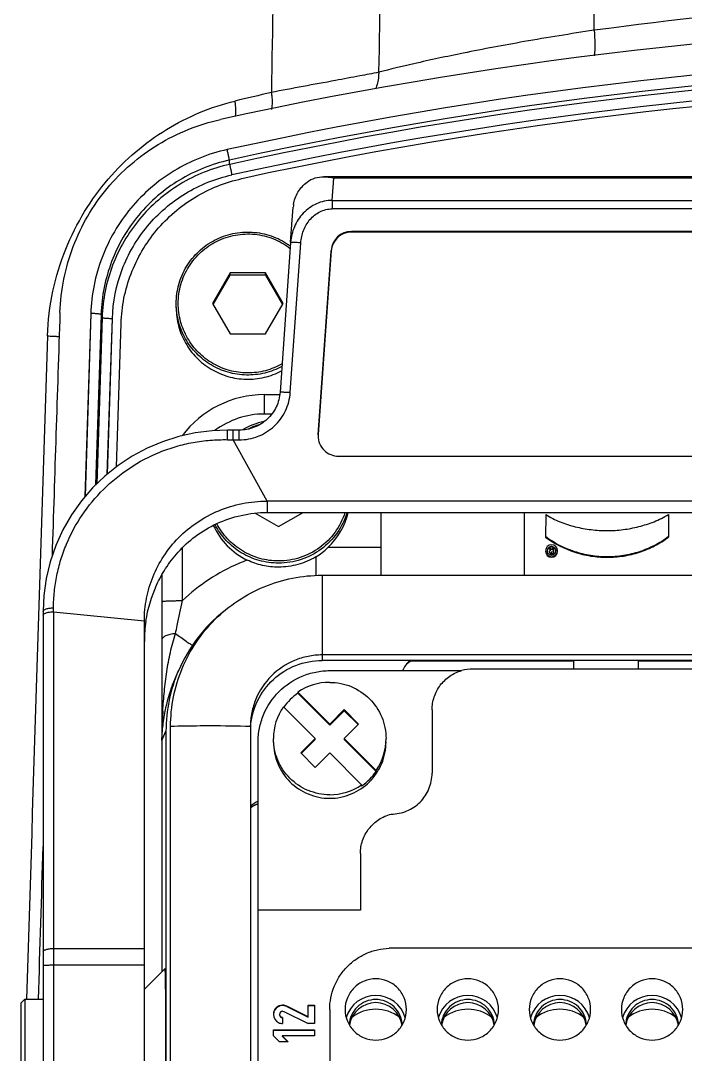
# Model space of a CAD drawing. Header units: millimetres. Extents: x 5828 to 6704, y 123 to 421.
# Drawn here: x 6364.483 to 6366.648, y 236.976 to 240.343 of the extents above; entities that cross this region are included whole.
import ezdxf

# ---------------------------------------------------------------- set-up
doc = ezdxf.new("R2010")
doc.units = ezdxf.units.MM
doc.layers.add('外形图', color=7, linetype='Continuous')

msp = doc.modelspace()

# ---------------------------------------------------------------- linework, layer by layer
at = {"layer": '外形图'}
for p, q in [((6366.351, 240.3119), (6366.3567, 241.3573)), ((6365.1641, 239.8751), (6365.1634, 239.8891)), ((6367.3092, 239.8347), (6365.4709, 239.8347)), ((6365.4979, 239.7577), (6365.5034, 239.8305)), ((6367.2767, 239.8305), (6365.5034, 239.8305)), ((6365.4979, 239.7577), (6367.2822, 239.7577)), ((6365.4979, 239.7577), (6365.4979, 239.7303)), ((6365.3626, 239.6212), (6365.3714, 239.7356)), ((6367.2822, 239.7303), (6365.4979, 239.7303)), ((6367.2193, 239.6567), (6365.5608, 239.6567)), ((6365.5608, 239.6567), (6365.5608, 239.6546)), ((6367.2193, 239.6546), (6365.5608, 239.6546)), ((6365.3626, 239.6211), (6365.3284, 239.133)), ((6365.3617, 239.1324), (6365.3958, 239.6195)), ((6365.4943, 239.5948), (6365.4523, 238.9956)), ((6365.4523, 238.9935), (6365.4943, 239.5927)), ((6365.4943, 239.5927), (6365.4943, 239.5948)), ((6365.166, 239.5213), (6365.1087, 239.4221)), ((6365.1107, 239.4186), (6365.166, 239.5143)), ((6365.2807, 239.5213), (6365.166, 239.5213)), ((6365.166, 239.5143), (6365.166, 239.5213)), ((6365.2807, 239.5143), (6365.166, 239.5143)), ((6365.338, 239.4221), (6365.2807, 239.5213)), ((6365.2807, 239.5143), (6365.2807, 239.5213)), ((6365.2807, 239.5143), (6365.336, 239.4186)), ((6364.99, 239.4082), (6364.99, 239.4218)), ((6365.1087, 239.4221), (6365.166, 239.3229)), ((6365.2807, 239.3229), (6365.338, 239.4221)), ((6364.7118, 239.3889), (6364.6924, 238.7926)), ((6364.7118, 239.3889), (6364.693, 238.7926)), ((6364.7451, 239.3865), (6364.727, 238.8308)), ((6364.7451, 239.3865), (6364.7276, 238.8308)), ((6364.7487, 239.3759), (6364.731, 238.8346)), ((6364.7487, 239.3759), (6364.7316, 238.8346)), ((6364.7487, 239.3759), (6364.7451, 239.3865)), ((6364.7654, 238.8663), (6364.782, 239.3727)), ((6364.766, 238.8663), (6364.782, 239.3727)), ((6364.7951, 238.89), (6364.8104, 239.357)), ((6364.7956, 238.89), (6364.8104, 239.357)), ((6365.166, 239.3229), (6365.2807, 239.3229)), ((6365.2767, 239.1249), (6365.3273, 239.1249)), ((6365.2767, 239.1249), (6365.2767, 239.0617)), ((6365.3012, 239.0617), (6365.2767, 239.0617)), ((6365.1954, 239.0092), (6365.1567, 239.0092)), ((6365.1752, 238.9959), (6365.1752, 239.0092)), ((6365.1752, 238.9777), (6365.1752, 239.0092)), ((6365.1954, 238.9776), (6365.1954, 239.0092)), ((6365.2863, 238.7779), (6365.1752, 238.9777)), ((6365.4523, 238.9956), (6365.4522, 238.991)), ((6365.5188, 238.9244), (6367.2612, 238.9244)), ((6365.2863, 238.7779), (6365.2862, 238.7413)), ((6367.4938, 238.7779), (6365.2863, 238.7779)), ((6365.247, 238.7389), (6365.3234, 238.6949)), ((6365.2862, 238.7413), (6367.4938, 238.7413)), ((6365.3234, 238.6949), (6365.4038, 238.7413)), ((6365.6567, 238.7413), (6365.6567, 238.5365)), ((6366.1234, 238.7413), (6366.1234, 238.5365)), ((6366.1935, 238.7341), (6366.1934, 238.6609)), ((6366.5934, 238.7341), (6366.5934, 238.661)), ((6365.01, 238.454), (6365.01, 238.6263)), ((6365.4447, 238.5966), (6365.4447, 238.5355)), ((6365.6567, 238.6265), (6365.4841, 238.6265)), ((6366.2034, 238.6254), (6366.2079, 238.6197)), ((6366.2095, 238.6252), (6366.2047, 238.6252)), ((6366.2105, 238.618), (6366.2047, 238.6252)), ((6366.2047, 238.6252), (6366.2047, 238.6238)), ((6366.2079, 238.6197), (6366.2095, 238.6179)), ((6366.2095, 238.6252), (6366.2153, 238.6185)), ((6366.2114, 238.6074), (6366.2196, 238.6074)), ((6366.2114, 238.606), (6366.2114, 238.6074)), ((6366.2114, 238.606), (6366.2203, 238.606)), ((6366.2141, 238.611), (6366.2141, 238.6151)), ((6366.2196, 238.6252), (6366.2153, 238.6252)), ((6366.2153, 238.6252), (6366.2153, 238.6185)), ((6366.2196, 238.606), (6366.2196, 238.6252)), ((6364.9434, 238.5377), (6364.9434, 237.2452)), ((6365.465, 238.5365), (6367.315, 238.5365)), ((6365.465, 238.5365), (6365.465, 238.259)), ((6364.5567, 238.419), (6364.5567, 236.5627)), ((6364.5901, 238.4174), (6364.59, 237.3205)), ((6364.5901, 238.4174), (6364.8862, 238.3879)), ((6364.8862, 236.5293), (6364.8862, 238.3879)), ((6367.315, 238.2768), (6365.465, 238.2768)), ((6367.315, 238.259), (6365.465, 238.259)), ((6366.2841, 238.259), (6366.2841, 238.2442)), ((6366.496, 238.2442), (6366.496, 238.259)), ((6364.9852, 238.1974), (6364.9973, 238.2257)), ((6365.49, 238.2258), (6365.9201, 238.2258)), ((6366.2841, 238.2569), (6365.7541, 238.2569)), ((6366.8234, 238.2311), (6365.9567, 238.2311)), ((6367.026, 238.2569), (6366.496, 238.2569)), ((6364.9777, 238.1791), (6364.9852, 238.1974)), ((6365.49, 238.0516), (6365.3861, 238.1554)), ((6365.3861, 238.1554), (6365.3861, 238.1519)), ((6365.3861, 238.1519), (6365.49, 238.0481)), ((6365.339, 238.1083), (6365.4429, 238.0045)), ((6365.5372, 238.0987), (6365.49, 238.0516)), ((6365.49, 238.0481), (6365.5372, 238.0952)), ((6365.5843, 238.0516), (6365.5372, 238.0987)), ((6365.5372, 238.0952), (6365.5372, 238.0987)), ((6365.5372, 238.0952), (6365.5826, 238.0499)), ((6365.8234, 238.0979), (6365.8234, 237.8915)), ((6364.9434, 237.9977), (6364.9454, 238.0401)), ((6364.9434, 237.9977), (6364.9567, 238.0285)), ((6364.9567, 238.0285), (6364.9567, 232.829)), ((6364.9717, 232.8509), (6364.9717, 238.0438)), ((6365.2317, 238.0438), (6365.2317, 232.8509)), ((6365.49, 238.0481), (6365.49, 238.0516)), ((6365.5372, 238.0045), (6365.5843, 238.0516)), ((6365.2567, 232.8332), (6365.2567, 237.9928)), ((6365.4429, 238.0045), (6365.3958, 237.9575)), ((6365.3975, 237.9557), (6365.4429, 238.001)), ((6365.4429, 238.001), (6365.4429, 238.0045)), ((6365.6411, 237.9008), (6365.5372, 238.0045)), ((6365.5372, 238.0045), (6365.5372, 238.001)), ((6365.5372, 238.001), (6365.6411, 237.8973)), ((6365.3958, 237.9575), (6365.4429, 237.9104)), ((6365.4429, 237.9104), (6365.49, 237.9575)), ((6365.49, 237.9575), (6365.5939, 237.8537)), ((6365.6411, 237.8973), (6365.6411, 237.9008)), ((6365.5939, 237.8537), (6365.5939, 237.8502)), ((6365.59, 237.6295), (6365.59, 237.4455)), ((6365.59, 237.4455), (6365.2567, 237.4455)), ((6364.59, 237.3205), (6364.8862, 237.3205)), ((6364.59, 237.3205), (6364.59, 236.5293)), ((6367.1769, 237.3216), (6365.6835, 237.3214)), ((6364.8862, 237.2658), (6364.59, 237.2658)), ((6364.8862, 237.1881), (6364.9537, 237.2556)), ((6364.4834, 237.1421), (6364.4967, 237.1554)), ((6364.4967, 237.1554), (6364.5567, 237.1554)), ((6364.4967, 237.1554), (6364.4967, 236.8354)), ((6364.4834, 237.1421), (6364.4834, 236.8487)), ((6365.3411, 237.1149), (6365.42, 237.076)), ((6365.42, 237.0982), (6365.35, 237.1328)), ((6365.35, 237.1328), (6365.35, 237.1317)), ((6365.35, 237.1317), (6365.42, 237.0972)), ((6365.42, 237.1359), (6365.44, 237.1359)), ((6365.42, 237.0972), (6365.42, 237.1359)), ((6365.42, 237.1348), (6365.44, 237.1348)), ((6365.44, 237.1359), (6365.44, 237.076)), ((6365.49, 237.1218), (6365.49, 236.6724)), ((6365.3367, 237.0959), (6365.3367, 237.076)), ((6365.3067, 237.056), (6365.44, 237.056)), ((6365.3067, 237.036), (6365.3067, 237.056)), ((6365.3067, 237.0549), (6365.44, 237.0549)), ((6365.44, 237.076), (6365.42, 237.076)), ((6365.44, 237.056), (6365.44, 237.036)), ((6365.3067, 237.036), (6365.3263, 237.0161)), ((6365.3543, 237.0161), (6365.3263, 237.0161)), ((6365.44, 237.036), (6365.3347, 237.036)), ((6365.3543, 237.0161), (6365.3347, 237.036)), ((6365.3347, 237.036), (6365.3347, 237.035)), ((6365.3347, 237.035), (6365.3533, 237.0161))]:
    msp.add_line(p, q, dxfattribs=at)
for points in [[(6365.1567, 239.0092), (6365.1068, 239.0072), (6365.052, 239.0002), (6364.9982, 238.9882), (6364.9457, 238.9715), (6364.8949, 238.9501), (6364.8464, 238.9241), (6364.8004, 238.8938), (6364.7572, 238.8593), (6364.7174, 238.8209), (6364.6812, 238.7789), (6364.649, 238.7335), (6364.6211, 238.685), (6364.5979, 238.6338), (6364.5797, 238.5806), (6364.5666, 238.5258), (6364.559, 238.4701), (6364.5567, 238.419)], [(6365.7439, 238.2503), (6365.7463, 238.2521), (6365.7487, 238.2536), (6365.751, 238.2551), (6365.7533, 238.2564), (6365.7556, 238.2577), (6365.7578, 238.2588), (6365.7583, 238.259)], [(6365.7412, 238.2483), (6365.7414, 238.2485), (6365.7439, 238.2503)], [(6365.2317, 237.7798), (6365.2372, 237.7833), (6365.2462, 237.7879), (6365.2555, 237.7915), (6365.2567, 237.7919)]]:
    msp.add_lwpolyline(points, dxfattribs=at)
for centre, radius, start, end in [((6758.5631, 233.9625), 393.3111, 178.922687, 179.104522), ((6835.4379, 232.1422), 469.8571, 178.876205, 179.020383), ((6368.0228, 228.0591), 12.3663, 90.53582, 97.76968), ((6368.0234, 226.8522), 13.4823, 77.62746, 102.37259), ((6368.0234, 226.8523), 13.3817, 77.6284, 102.37164), ((6368.0234, 226.851), 13.348, 77.62771, 102.37229), ((6368.0234, 226.8405), 13.3445, 77.62771, 102.37229), ((6368.0234, 226.8385), 13.3115, 77.62843, 102.37158), ((6367.9704, 228.483), 11.929, 102.93561, 103.52173), ((6368.0234, 226.8495), 13.2818, 77.74364, 102.25643), ((6365.5608, 239.5901), 0.0666, 89.9623, 175.9542), ((6365.5608, 239.588), 0.0666, 89.9623, 175.9542), ((6365.2236, 239.4216), 0.2331, 55.131, 55.4213), ((6365.2235, 239.4215), 0.2333, 53.6018, 55.1309), ((7364.0712, 206.5312), 1000, 178.1168481, 178.1622513), ((6365.2767, 238.7914), 0.3335, 89.991, 143.2175), ((6365.2767, 238.7948), 0.2669, 89.9963, 127.0636), ((6365.3233, 238.8085), 0.2335, 101.5775, 120.2435), ((6365.3235, 238.8085), 0.2273, 106.0646, 115.8929), ((6365.3238, 238.7955), 0.2329, 313.5009, 346.5218), ((6365.3232, 238.7956), 0.2332, 204.4433, 244.1112), ((6366.2126, 238.6165), 0.0196, 89.9588, 179.9572), ((6366.2126, 238.6163), 0.014, 89.9953, 131.4555), ((6366.2126, 238.615), 0.0139, 90.0528, 107.0596), ((6366.2126, 238.6165), 0.0196, 0.0427, 90.0412), ((6365.328, 238.791), 0.2268, 300.9712, 313.502), ((6366.2126, 238.6165), 0.0196, 180.0427, 270.0412), ((6366.2126, 238.6151), 0.0196, 180.0428, 270.0413), ((6366.2126, 238.6163), 0.014, 131.4672, 179.9969), ((6366.2126, 238.6163), 0.014, 180.0389, 270.0391), ((6366.2126, 238.6149), 0.014, 131.0854, 172.7205), ((6366.2114, 238.6129), 0.00549, 180.0198, 270.0358), ((6366.2114, 238.6115), 0.00549, 185.8376, 270.0303), ((6366.2126, 238.6165), 0.0196, 269.9588, 359.9572), ((6366.2126, 238.6151), 0.0196, 269.9588, 359.9573), ((6366.2126, 238.6163), 0.014, 269.9953, 311.4555), ((6366.2126, 238.6163), 0.014, 311.4528, 52.5767), ((6365.4437, 237.9949), 0.6314, 110.6151, 113.2442), ((6365.456, 238.0283), 0.4993, 128.4217, 156.715), ((6365.3242, 238.321), 0.438, 171.28, 179.9903), ((6365.8182, 238.185), 0.0998, 131.9838, 134.9994), ((6365.7988, 238.1756), 0.0927, 117.3689, 122.5638), ((6365.7987, 238.1756), 0.0927, 115.5832, 117.3686), ((6365.4556, 238.0285), 0.4989, 156.7175, 180.0042), ((6365.7992, 238.175), 0.0935, 125.8734, 128.9398), ((6365.7994, 238.1747), 0.0938, 125.6578, 125.8743), ((6365.799, 238.1752), 0.0933, 122.5685, 125.6602), ((6365.9568, 238.0969), 0.1341, 90.0372, 105.8743), ((6366.3899, 238.2442), 0.1058, 180.0035, 187.1397), ((6366.3902, 238.2442), 0.1058, 352.8604, 359.9966), ((6365.4574, 237.9944), 0.514, 158.9422, 168.8582), ((6365.49, 238.0041), 0.1835, 89.9974, 124.4825), ((6365.4899, 238.0009), 0.1832, 124.4846, 144.5785), ((6366.6661, 237.9911), 1.7228, 176.5725, 178.3687), ((6365.4584, 237.9942), 0.515, 168.8542, 174.8824), ((6365.4896, 238.0045), 0.1829, 145.4345, 179.995), ((6366.5148, 237.9954), 1.5714, 178.3691, 179.9258), ((6365.1072, 233.6749), 4.3707, 88.3675, 90.0719), ((6365.4905, 238.0045), 0.1829, 325.4345, 359.995), ((6365.4902, 238.0012), 0.1832, 305.1552, 325.4368), ((6365.49, 238.005), 0.1835, 269.9974, 304.4825), ((6365.4903, 238.001), 0.183, 304.4877, 305.1593), ((6365.3003, 237.7101), 0.1005, 115.6777, 133.0064), ((6365.2869, 237.6964), 0.1002, 115.1394, 118.4086), ((6365.2867, 237.6968), 0.0997, 112.6696, 115.1386), ((6365.2862, 237.6979), 0.0986, 109.3948, 112.6694), ((6365.2861, 237.6982), 0.0982, 107.4522, 109.3939), ((6365.2877, 237.6949), 0.1018, 121.2556, 123.3845), ((6365.2874, 237.6954), 0.1012, 118.4096, 121.2571), ((7364.0712, 206.5312), 1000, 178.2165869, 178.2450844), ((6365.64, 237.0676), 0.1, 89.9732, 164.1967), ((6365.6401, 237.0676), 0.1, 15.8034, 90.0268), ((6365.94, 237.0676), 0.1, 89.9732, 164.1967), ((6365.9401, 237.0676), 0.1, 15.8034, 90.0268), ((6366.24, 237.0676), 0.1, 89.9732, 164.1967), ((6366.2401, 237.0676), 0.1, 15.8034, 90.0268), ((6366.54, 237.0676), 0.1, 89.9732, 164.1967), ((6366.5401, 237.0676), 0.1, 15.8034, 90.0268), ((6365.3367, 237.1059), 0.03, 89.9581, 179.9582), ((6365.3367, 237.1048), 0.03, 63.7127, 176.1859), ((6365.3367, 237.1059), 0.00999, 89.9607, 179.9609), ((6365.64, 237.0575), 0.0866, 89.9667, 171.3882), ((6365.64, 236.9959), 0.1268, 52.092, 127.9089), ((6365.6401, 237.0575), 0.0866, 8.6109, 90.0334), ((6365.94, 237.0575), 0.0866, 89.9667, 171.3882), ((6365.94, 236.9959), 0.1268, 52.092, 127.9089), ((6365.9401, 237.0575), 0.0866, 8.6109, 90.0334), ((6366.24, 237.0575), 0.0866, 89.9667, 171.3882), ((6366.24, 236.9959), 0.1268, 52.092, 127.9089), ((6366.2401, 237.0575), 0.0866, 8.6109, 90.0334), ((6366.54, 237.0575), 0.0866, 89.9667, 171.3882), ((6366.54, 236.9959), 0.1268, 52.092, 127.9089), ((6366.5401, 237.0575), 0.0866, 8.6109, 90.0334), ((6365.3367, 237.1059), 0.03, 180.0173, 243.7712), ((6365.3367, 237.1049), 0.00999, 180.0397, 270.0393)]:
    msp.add_arc(centre, radius, start, end, dxfattribs=at)
for points, knots in [([(6366.351, 240.3119), (6366.2751, 240.3006), (6366.1327, 240.2775), (6365.9371, 240.2407), (6365.7791, 240.207), (6365.6875, 240.1851), (6365.6495, 240.1752)], [0, 0, 0, 0, 0.322064, 0.605002, 0.83497, 1, 1, 1, 1]), ([(6366.351, 240.3119), (6366.3527, 240.2972), (6366.3545, 240.2696), (6366.3531, 240.2418), (6366.3512, 240.229)], [0, 0, 0, 0, 0.532325, 1, 1, 1, 1]), ([(6365.6495, 240.1752), (6365.6292, 240.1711), (6365.5821, 240.1621), (6365.4655, 240.1403), (6365.3693, 240.1225), (6365.2998, 240.1093)], [0, 0, 0, 0, 0.174723, 0.403652, 1, 1, 1, 1]), ([(6365.6495, 240.1752), (6365.6496, 240.1705), (6365.6489, 240.1519), (6365.6445, 240.1335), (6365.6391, 240.1207)], [0, 0, 0, 0, 0.252568, 1, 1, 1, 1]), ([(6365.2998, 240.1093), (6365.3005, 240.1045), (6365.3026, 240.0862), (6365.3025, 240.0676), (6365.3009, 240.054)], [0, 0, 0, 0, 0.25939, 1, 1, 1, 1]), ([(6364.5706, 239.3162), (6364.5721, 239.3653), (6364.584, 239.4619), (6364.6258, 239.5986), (6364.6876, 239.7215), (6364.7651, 239.8283), (6364.8553, 239.9181), (6364.9558, 239.9911), (6365.0648, 240.0467), (6365.142, 240.0719), (6365.1812, 240.0814)], [0, 0, 0, 0, 0.140193, 0.276343, 0.406681, 0.531422, 0.651723, 0.769013, 0.884674, 1, 1, 1, 1]), ([(6365.181, 240.0814), (6365.1816, 240.077), (6365.1836, 240.0603), (6365.1836, 240.0432), (6365.1823, 240.0308)], [0, 0, 0, 0, 0.258061, 1, 1, 1, 1]), ([(6364.6113, 239.3925), (6364.6125, 239.4291), (6364.621, 239.5023), (6364.6516, 239.6084), (6364.6992, 239.708), (6364.7626, 239.7985), (6364.84, 239.8773), (6364.9294, 239.9423), (6365.0282, 239.9918), (6365.0987, 240.0135), (6365.1345, 240.0214)], [0, 0, 0, 0, 0.124928, 0.249867, 0.374825, 0.499807, 0.624818, 0.749856, 0.874918, 1, 1, 1, 1]), ([(6365.1563, 239.9233), (6365.0956, 239.9101), (6364.9778, 239.8628), (6364.8342, 239.739), (6364.7387, 239.5753), (6364.7138, 239.451), (6364.7118, 239.3889)], [0, 0, 0, 0, 0.250141, 0.500192, 0.750134, 1, 1, 1, 1]), ([(6365.1634, 239.8891), (6365.1634, 239.8894), (6365.1631, 239.8905), (6365.1627, 239.8927), (6365.1621, 239.896), (6365.1608, 239.9022), (6365.1588, 239.9114), (6365.1571, 239.9191), (6365.1562, 239.9233)], [0, 0, 0, 0, 0.030543, 0.095649, 0.192898, 0.318645, 0.635839, 1, 1, 1, 1]), ([(6365.1634, 239.8891), (6365.1348, 239.8828), (6365.0784, 239.8654), (6364.9994, 239.8259), (6364.928, 239.774), (6364.8661, 239.711), (6364.8154, 239.6387), (6364.7773, 239.5591), (6364.7529, 239.4743), (6364.7461, 239.4158), (6364.7451, 239.3865)], [0, 0, 0, 0, 0.125084, 0.250144, 0.375182, 0.500193, 0.625175, 0.750133, 0.875071, 1, 1, 1, 1]), ([(6365.1641, 239.8751), (6365.1357, 239.8689), (6365.0797, 239.8516), (6365.0013, 239.8124), (6364.9303, 239.7608), (6364.8688, 239.6982), (6364.8185, 239.6264), (6364.7806, 239.5473), (6364.7563, 239.4631), (6364.7496, 239.4049), (6364.7487, 239.3759)], [0, 0, 0, 0, 0.125083, 0.250145, 0.375183, 0.500193, 0.625176, 0.750133, 0.875067, 1, 1, 1, 1]), ([(6365.1641, 239.8751), (6365.1642, 239.8748), (6365.1644, 239.8737), (6365.1648, 239.8715), (6365.1655, 239.8682), (6365.1667, 239.862), (6365.1687, 239.8528), (6365.1704, 239.845), (6365.1713, 239.8409)], [0, 0, 0, 0, 0.030547, 0.095664, 0.19293, 0.318692, 0.635898, 1, 1, 1, 1]), ([(6364.782, 239.3727), (6364.7837, 239.427), (6364.8055, 239.536), (6364.8892, 239.6794), (6365.015, 239.7879), (6365.1182, 239.8293), (6365.1714, 239.8409)], [0, 0, 0, 0, 0.249866, 0.499808, 0.749859, 1, 1, 1, 1]), ([(6364.8104, 239.357), (6364.8113, 239.3845), (6364.8177, 239.4395), (6364.8407, 239.5191), (6364.8765, 239.5939), (6364.9242, 239.6618), (6364.9825, 239.7209), (6365.0497, 239.7696), (6365.1239, 239.8065), (6365.1769, 239.8227), (6365.2038, 239.8286)], [0, 0, 0, 0, 0.124929, 0.249867, 0.374824, 0.499807, 0.624817, 0.749855, 0.874916, 1, 1, 1, 1]), ([(6365.3722, 239.7445), (6365.3742, 239.7585), (6365.3845, 239.7866), (6365.4047, 239.8085), (6365.4164, 239.8176)], [0, 0, 0, 0, 0.48953, 1, 1, 1, 1]), ([(6365.4164, 239.8176), (6365.4242, 239.8235), (6365.4419, 239.8324), (6365.4614, 239.8347), (6365.4709, 239.8347)], [0, 0, 0, 0, 0.508202, 1, 1, 1, 1]), ([(6365.4709, 239.8347), (6365.4736, 239.8347), (6365.4845, 239.8343), (6365.4954, 239.8325), (6365.5034, 239.8305)], [0, 0, 0, 0, 0.246467, 1, 1, 1, 1]), ([(6365.4979, 239.7577), (6365.4891, 239.7577), (6365.4714, 239.7559), (6365.4379, 239.7448), (6365.4014, 239.7183), (6365.3724, 239.6734), (6365.3639, 239.6386), (6365.3626, 239.6212)], [0, 0, 0, 0, 0.125481, 0.25093, 0.500544, 0.750247, 1, 1, 1, 1]), ([(6365.3958, 239.6195), (6365.3967, 239.6332), (6365.4028, 239.6604), (6365.4204, 239.6907), (6365.4402, 239.71), (6365.4576, 239.7213), (6365.4772, 239.7286), (6365.491, 239.7303), (6365.4979, 239.7303)], [0, 0, 0, 0, 0.249667, 0.499197, 0.624409, 0.749622, 0.874813, 1, 1, 1, 1]), ([(6364.99, 239.4218), (6364.99, 239.4428), (6364.9958, 239.4851), (6365.0212, 239.5438), (6365.0615, 239.5935), (6365.1136, 239.6306), (6365.1738, 239.6524), (6365.2376, 239.6572), (6365.3004, 239.6448), (6365.3386, 239.6255), (6365.3559, 239.6135)], [0, 0, 0, 0, 0.124898, 0.249821, 0.374785, 0.499794, 0.624841, 0.749907, 0.874968, 1, 1, 1, 1]), ([(6364.9967, 239.4221), (6364.9967, 239.443), (6365.0026, 239.4851), (6365.0284, 239.5432), (6365.0625, 239.584), (6365.0955, 239.6099), (6365.1319, 239.6311), (6365.1823, 239.6477), (6365.2354, 239.6499), (6365.2769, 239.6428), (6365.317, 239.6301), (6365.3448, 239.6144), (6365.3615, 239.6016)], [0, 0, 0, 0, 0.12482, 0.249669, 0.37456, 0.437174, 0.4998, 0.624774, 0.749766, 0.812411, 0.87505, 1, 1, 1, 1]), ([(6365.3629, 239.6203), (6365.3628, 239.6203), (6365.3627, 239.6202), (6365.3625, 239.6202), (6365.3625, 239.6201)], [0, 0, 0, 0, 0.382048, 1, 1, 1, 1]), ([(6365.3681, 239.6206), (6365.367, 239.6206), (6365.3653, 239.6206), (6365.3635, 239.6205), (6365.3629, 239.6203)], [0, 0, 0, 0, 0.640654, 1, 1, 1, 1]), ([(6365.3958, 239.6195), (6365.3906, 239.6198), (6365.3814, 239.6204), (6365.3721, 239.6207), (6365.3681, 239.6206)], [0, 0, 0, 0, 0.567259, 1, 1, 1, 1]), ([(6365.3344, 239.2168), (6365.3168, 239.2073), (6365.2789, 239.1927), (6365.2185, 239.1862), (6365.1584, 239.1953), (6365.1026, 239.2194), (6365.0548, 239.2569), (6365.0182, 239.3054), (6364.9953, 239.3615), (6364.99, 239.4018), (6364.99, 239.4218)], [0, 0, 0, 0, 0.125046, 0.250112, 0.375177, 0.500218, 0.62522, 0.750179, 0.875101, 1, 1, 1, 1]), ([(6364.99, 239.4082), (6364.99, 239.3882), (6364.9952, 239.3481), (6365.0181, 239.292), (6365.0545, 239.2436), (6365.1021, 239.2061), (6365.1577, 239.1819), (6365.2176, 239.1726), (6365.2779, 239.1789), (6365.3157, 239.1932), (6365.3334, 239.2026)], [0, 0, 0, 0, 0.124899, 0.249821, 0.374779, 0.499782, 0.624823, 0.749887, 0.874953, 1, 1, 1, 1]), ([(6365.335, 239.2251), (6365.318, 239.2155), (6365.281, 239.2005), (6365.2219, 239.1932), (6365.1629, 239.2013), (6365.1079, 239.2243), (6365.0608, 239.2607), (6365.0246, 239.3081), (6365.0019, 239.3631), (6364.9967, 239.4025), (6364.9967, 239.4221)], [0, 0, 0, 0, 0.125044, 0.25011, 0.375175, 0.500218, 0.625222, 0.750182, 0.875104, 1, 1, 1, 1]), ([(6364.7451, 239.3865), (6364.7451, 239.3866), (6364.7448, 239.3867), (6364.7443, 239.3869), (6364.7435, 239.3871), (6364.7418, 239.3874), (6364.739, 239.3877), (6364.7349, 239.3881), (6364.73, 239.3885), (6364.7222, 239.3889), (6364.7161, 239.3892), (6364.7119, 239.3893)], [0, 0, 0, 0, 0.008255, 0.024852, 0.050309, 0.084528, 0.178114, 0.302323, 0.452574, 0.623275, 1, 1, 1, 1]), ([(6364.7487, 239.3759), (6364.7487, 239.3758), (6364.749, 239.3756), (6364.7495, 239.3755), (6364.7503, 239.3753), (6364.752, 239.375), (6364.7548, 239.3747), (6364.7589, 239.3743), (6364.7639, 239.3739), (6364.7716, 239.3735), (6364.7778, 239.3732), (6364.782, 239.3731)], [0, 0, 0, 0, 0.008245, 0.024836, 0.050289, 0.084509, 0.178112, 0.302349, 0.452631, 0.62335, 1, 1, 1, 1]), ([(6364.5704, 239.3162), (6364.5732, 239.3161), (6364.5787, 239.3159), (6364.5863, 239.3155), (6364.5929, 239.3152), (6364.5984, 239.315), (6364.6022, 239.3147), (6364.6047, 239.3146), (6364.6061, 239.3145), (6364.6072, 239.3144), (6364.608, 239.3143), (6364.6084, 239.3142), (6364.6087, 239.3142), (6364.6087, 239.3142)], [0, 0, 0, 0, 0.225011, 0.424576, 0.596724, 0.739878, 0.852668, 0.897336, 0.934037, 0.962694, 0.983239, 0.995642, 1, 1, 1, 1]), ([(6365.3284, 239.133), (6365.3273, 239.1165), (6365.3186, 239.0836), (6365.2885, 239.0427), (6365.2455, 239.0155), (6365.212, 239.0092), (6365.1954, 239.0092)], [0, 0, 0, 0, 0.249755, 0.499663, 0.749765, 1, 1, 1, 1]), ([(6365.3284, 239.133), (6365.3284, 239.1331), (6365.3287, 239.1333), (6365.3292, 239.1333), (6365.33, 239.1335), (6365.3316, 239.1336), (6365.3344, 239.1336), (6365.3385, 239.1336), (6365.3435, 239.1334), (6365.3513, 239.1331), (6365.3575, 239.1327), (6365.3617, 239.1324)], [0, 0, 0, 0, 0.006996, 0.022174, 0.046396, 0.079613, 0.171941, 0.295877, 0.446765, 0.618878, 1, 1, 1, 1]), ([(6365.1954, 238.9776), (6365.2161, 238.9776), (6365.258, 238.9856), (6365.3118, 239.0194), (6365.3494, 239.0706), (6365.3603, 239.1118), (6365.3617, 239.1324)], [0, 0, 0, 0, 0.250139, 0.500215, 0.750166, 1, 1, 1, 1]), ([(6365.1572, 238.9782), (6365.1572, 238.9803), (6365.1572, 238.9843), (6365.1572, 238.9901), (6365.1571, 238.9954), (6365.1571, 239), (6365.157, 239.0033), (6365.157, 239.0055), (6365.1569, 239.0068), (6365.1569, 239.0078), (6365.1569, 239.0086), (6365.1568, 239.0089), (6365.1568, 239.0092), (6365.1567, 239.0092)], [0, 0, 0, 0, 0.198624, 0.387648, 0.560429, 0.710914, 0.833824, 0.883551, 0.924858, 0.95738, 0.980841, 0.995049, 1, 1, 1, 1]), ([(6364.5902, 238.4301), (6364.5905, 238.4479), (6364.5923, 238.4834), (6364.6003, 238.5361), (6364.6136, 238.5878), (6364.638, 238.6551), (6364.6811, 238.7348), (6364.7509, 238.8193), (6364.8368, 238.8892), (6364.9192, 238.9327), (6364.9898, 238.9572), (6365.0446, 238.9702), (6365.1007, 238.9776), (6365.1384, 238.9785), (6365.1572, 238.9782)], [0, 0, 0, 0, 0.0607, 0.121433, 0.182271, 0.243291, 0.366043, 0.49022, 0.615865, 0.742866, 0.806898, 0.871152, 0.935545, 1, 1, 1, 1]), ([(6365.4522, 238.991), (6365.4522, 238.9823), (6365.4556, 238.9648), (6365.4705, 238.9426), (6365.4926, 238.9278), (6365.5102, 238.9244), (6365.5188, 238.9244)], [0, 0, 0, 0, 0.249855, 0.499786, 0.749848, 1, 1, 1, 1]), ([(6364.8862, 238.3879), (6364.8862, 238.4126), (6364.891, 238.4619), (6364.9125, 238.5335), (6364.9478, 238.6006), (6364.9965, 238.6608), (6365.0571, 238.7112), (6365.1276, 238.7493), (6365.2051, 238.7729), (6365.2592, 238.7781), (6365.2862, 238.7779)], [0, 0, 0, 0, 0.119199, 0.238253, 0.359705, 0.483865, 0.610379, 0.738919, 0.869012, 1, 1, 1, 1]), ([(6364.8913, 238.3874), (6364.8975, 238.4277), (6364.9152, 238.4873), (6364.9551, 238.561), (6364.9964, 238.6154), (6365.052, 238.6661), (6365.1217, 238.7078), (6365.2014, 238.7347), (6365.258, 238.7411), (6365.2862, 238.7413)], [0, 0, 0, 0, 0.212015, 0.317967, 0.43429, 0.565574, 0.706897, 0.852907, 1, 1, 1, 1]), ([(6365.5395, 238.7411), (6365.5323, 238.7185), (6365.5106, 238.6751), (6365.4596, 238.6237), (6365.3951, 238.5906), (6365.3472, 238.583), (6365.3234, 238.583)], [0, 0, 0, 0, 0.249859, 0.499819, 0.749881, 1, 1, 1, 1]), ([(6365.5466, 238.7411), (6365.5394, 238.7175), (6365.5173, 238.6723), (6365.4646, 238.6186), (6365.3978, 238.584), (6365.3481, 238.576), (6365.3234, 238.576)], [0, 0, 0, 0, 0.249857, 0.499815, 0.749876, 1, 1, 1, 1]), ([(6366.1935, 238.7341), (6366.2083, 238.725), (6366.2397, 238.7095), (6366.2896, 238.6936), (6366.3411, 238.6841), (6366.3934, 238.6809), (6366.4457, 238.6842), (6366.4972, 238.694), (6366.547, 238.7099), (6366.5786, 238.725), (6366.5934, 238.7341)], [0, 0, 0, 0, 0.124961, 0.249973, 0.375055, 0.500153, 0.625208, 0.750201, 0.875114, 1, 1, 1, 1]), ([(6365.3234, 238.576), (6365.3022, 238.576), (6365.2596, 238.5818), (6365.2006, 238.6074), (6365.1508, 238.6479), (6365.126, 238.683), (6365.1162, 238.7018)], [0, 0, 0, 0, 0.250099, 0.500152, 0.750122, 1, 1, 1, 1]), ([(6365.3234, 238.583), (6365.3028, 238.583), (6365.2616, 238.5887), (6365.2044, 238.6134), (6365.1559, 238.6526), (6365.1318, 238.6866), (6365.1223, 238.7048)], [0, 0, 0, 0, 0.250095, 0.500149, 0.750121, 1, 1, 1, 1]), ([(6366.5934, 238.6623), (6366.5864, 238.6568), (6366.5717, 238.6466), (6366.5406, 238.6291), (6366.4992, 238.6119), (6366.447, 238.5992), (6366.3934, 238.595), (6366.3398, 238.5992), (6366.2705, 238.6163), (6366.2216, 238.6408), (6366.1934, 238.6623)], [0, 0, 0, 0, 0.062581, 0.125163, 0.250266, 0.375394, 0.500544, 0.625672, 0.750775, 1, 1, 1, 1]), ([(6366.1934, 238.6609), (6366.2217, 238.6394), (6366.2705, 238.6149), (6366.3398, 238.5978), (6366.3934, 238.5936), (6366.447, 238.5978), (6366.4992, 238.6105), (6366.5406, 238.6277), (6366.5717, 238.6452), (6366.5864, 238.6554), (6366.5934, 238.661)], [0, 0, 0, 0, 0.249225, 0.374328, 0.499456, 0.624606, 0.749734, 0.874837, 0.937419, 1, 1, 1, 1]), ([(6366.2032, 238.6244), (6366.2037, 238.6252), (6366.2047, 238.6267), (6366.2064, 238.6275), (6366.2073, 238.6278)], [0, 0, 0, 0, 0.500628, 1, 1, 1, 1]), ([(6366.2179, 238.6278), (6366.2184, 238.6277), (6366.2194, 238.6274), (6366.2201, 238.6266), (6366.2203, 238.6261)], [0, 0, 0, 0, 0.527542, 1, 1, 1, 1]), ([(6365.4447, 238.5966), (6365.4266, 238.5857), (6365.3871, 238.5689), (6365.3446, 238.563), (6365.3234, 238.5629)], [0, 0, 0, 0, 0.497947, 1, 1, 1, 1]), ([(6366.2059, 238.6129), (6366.2059, 238.6135), (6366.2061, 238.6148), (6366.2069, 238.6162), (6366.2079, 238.6171), (6366.2086, 238.6177), (6366.2095, 238.618), (6366.2102, 238.6179), (6366.2105, 238.618)], [0, 0, 0, 0, 0.249808, 0.498167, 0.624222, 0.751865, 0.874044, 1, 1, 1, 1]), ([(6366.2113, 238.6114), (6366.2114, 238.6112), (6366.2119, 238.6109), (6366.2126, 238.6105), (6366.2146, 238.6107), (6366.2141, 238.611)], [0, 0, 0, 0, 0.252268, 0.500499, 1, 1, 1, 1]), ([(6366.2227, 238.6245), (6366.2234, 238.6242), (6366.2243, 238.6227), (6366.2253, 238.6208), (6366.2262, 238.6186), (6366.2265, 238.6171), (6366.2265, 238.6163)], [0, 0, 0, 0, 0.247568, 0.502763, 0.749054, 1, 1, 1, 1]), ([(6365.1945, 238.575), (6365.1605, 238.5606), (6365.0951, 238.5253), (6365.0369, 238.4793), (6365.01, 238.454)], [0, 0, 0, 0, 0.500039, 1, 1, 1, 1]), ([(6365.3234, 238.5629), (6365.3059, 238.5629), (6365.2706, 238.5666), (6365.2371, 238.5782), (6365.2213, 238.5859)], [0, 0, 0, 0, 0.499322, 1, 1, 1, 1]), ([(6364.9717, 238.0438), (6364.9717, 238.076), (6364.9781, 238.1406), (6365.0063, 238.2336), (6365.0522, 238.3193), (6365.114, 238.3944), (6365.1892, 238.4561), (6365.275, 238.5019), (6365.3682, 238.5301), (6365.4328, 238.5365), (6365.465, 238.5365)], [0, 0, 0, 0, 0.124916, 0.249845, 0.374797, 0.49978, 0.624797, 0.749845, 0.874916, 1, 1, 1, 1]), ([(6364.5567, 238.4189), (6364.5567, 238.4205), (6364.5587, 238.4231), (6364.5624, 238.4253), (6364.5686, 238.4278), (6364.5781, 238.4297), (6364.586, 238.4302), (6364.5902, 238.4301)], [0, 0, 0, 0, 0.128378, 0.228395, 0.354923, 0.667893, 1, 1, 1, 1]), ([(6364.9434, 238.4505), (6364.9434, 238.4506), (6364.9439, 238.451), (6364.9448, 238.4512), (6364.9464, 238.4515), (6364.9497, 238.452), (6364.9553, 238.4525), (6364.9635, 238.453), (6364.9735, 238.4534), (6364.9849, 238.4537), (6364.9972, 238.4539), (6365.0057, 238.454), (6365.01, 238.454)], [0, 0, 0, 0, 0.007002, 0.022197, 0.046438, 0.079689, 0.172089, 0.296099, 0.447038, 0.619154, 0.80585, 1, 1, 1, 1]), ([(6364.9878, 238.3468), (6364.9896, 238.3556), (6364.9971, 238.3913), (6365.0046, 238.427), (6365.01, 238.454)], [0, 0, 0, 0, 0.246812, 1, 1, 1, 1]), ([(6364.5567, 238.4062), (6364.5567, 238.4067), (6364.5572, 238.4091), (6364.5594, 238.4108), (6364.5611, 238.4118)], [0, 0, 0, 0, 0.202618, 1, 1, 1, 1]), ([(6364.5611, 238.4118), (6364.5628, 238.4127), (6364.5668, 238.4144), (6364.5764, 238.4168), (6364.5844, 238.4174), (6364.59, 238.4174)], [0, 0, 0, 0, 0.194848, 0.435286, 1, 1, 1, 1]), ([(6364.9878, 238.3468), (6364.9818, 238.3461), (6364.9708, 238.3443), (6364.9582, 238.3404), (6364.9506, 238.3364), (6364.9466, 238.3334), (6364.944, 238.3301), (6364.9434, 238.3277), (6364.9434, 238.3265)], [0, 0, 0, 0, 0.354563, 0.645461, 0.761427, 0.856894, 0.934198, 1, 1, 1, 1]), ([(6364.9464, 238.0941), (6364.9477, 238.1155), (6364.9509, 238.1583), (6364.9587, 238.2222), (6364.9701, 238.2853), (6364.981, 238.3267), (6364.9878, 238.3468)], [0, 0, 0, 0, 0.250576, 0.501192, 0.751552, 1, 1, 1, 1]), ([(6364.9878, 238.3468), (6364.9991, 238.3385), (6365.0145, 238.3272), (6365.0331, 238.3145), (6365.0402, 238.31), (6365.0431, 238.3082)], [0, 0, 0, 0, 0.622796, 0.848064, 1, 1, 1, 1]), ([(6365.465, 238.2768), (6365.4498, 238.2768), (6365.4192, 238.2738), (6365.3607, 238.2561), (6365.2957, 238.2129), (6365.2525, 238.148), (6365.2347, 238.0896), (6365.2317, 238.059), (6365.2317, 238.0438)], [0, 0, 0, 0, 0.125388, 0.250759, 0.500221, 0.749552, 0.874781, 1, 1, 1, 1]), ([(6365.2324, 238.0438), (6365.2346, 238.0725), (6365.25, 238.1298), (6365.3028, 238.201), (6365.3778, 238.2481), (6365.4361, 238.259), (6365.465, 238.259)], [0, 0, 0, 0, 0.249847, 0.499787, 0.749851, 1, 1, 1, 1]), ([(6365.2567, 237.9928), (6365.2567, 238.008), (6365.2597, 238.0386), (6365.2775, 238.097), (6365.3207, 238.1619), (6365.3857, 238.2051), (6365.4442, 238.2228), (6365.4748, 238.2258), (6365.49, 238.2258)], [0, 0, 0, 0, 0.125219, 0.250448, 0.499779, 0.749241, 0.874612, 1, 1, 1, 1]), ([(6365.8234, 238.0979), (6365.8234, 238.1122), (6365.8281, 238.141), (6365.8484, 238.1795), (6365.8799, 238.2096), (6365.9064, 238.222), (6365.9201, 238.226)], [0, 0, 0, 0, 0.249872, 0.499811, 0.749855, 1, 1, 1, 1]), ([(6365.49, 238.1876), (6365.5139, 238.1876), (6365.5621, 238.1781), (6365.623, 238.1374), (6365.6638, 238.0765), (6365.6734, 238.0283), (6365.6734, 238.0045)], [0, 0, 0, 0, 0.250158, 0.500224, 0.750159, 1, 1, 1, 1]), ([(6365.1017, 238.0456), (6365.0904, 238.0456), (6365.0471, 238.0454), (6365.0037, 238.0447), (6364.9717, 238.0438)], [0, 0, 0, 0, 0.260412, 1, 1, 1, 1]), ([(6365.49, 237.8214), (6365.4662, 237.8214), (6365.418, 237.831), (6365.3571, 237.8717), (6365.3162, 237.9326), (6365.3067, 237.9807), (6365.3067, 238.0045)], [0, 0, 0, 0, 0.250158, 0.500224, 0.750159, 1, 1, 1, 1]), ([(6365.3067, 237.993), (6365.3067, 237.9692), (6365.3163, 237.921), (6365.3571, 237.8602), (6365.418, 237.8195), (6365.4662, 237.8099), (6365.49, 237.8099)], [0, 0, 0, 0, 0.249842, 0.499776, 0.749842, 1, 1, 1, 1]), ([(6365.49, 237.8099), (6365.5139, 237.8099), (6365.5621, 237.8195), (6365.623, 237.8602), (6365.6638, 237.921), (6365.6734, 237.9692), (6365.6734, 237.993)], [0, 0, 0, 0, 0.250158, 0.500224, 0.750158, 1, 1, 1, 1]), ([(6365.69, 237.7584), (6365.7074, 237.7584), (6365.7424, 237.7653), (6365.7868, 237.7949), (6365.8164, 237.8392), (6365.8234, 237.8742), (6365.8234, 237.8915)], [0, 0, 0, 0, 0.250158, 0.500224, 0.750159, 1, 1, 1, 1]), ([(6365.59, 237.6295), (6365.59, 237.644), (6365.5949, 237.6734), (6365.6161, 237.7125), (6365.6487, 237.7427), (6365.6759, 237.7547), (6365.69, 237.7584)], [0, 0, 0, 0, 0.249869, 0.499808, 0.749854, 1, 1, 1, 1]), ([(6364.5567, 237.3096), (6364.5567, 237.3113), (6364.5588, 237.3138), (6364.5625, 237.3159), (6364.5667, 237.3175), (6364.5717, 237.3188), (6364.5796, 237.3201), (6364.5858, 237.3205), (6364.59, 237.3205)], [0, 0, 0, 0, 0.132272, 0.230298, 0.351506, 0.493605, 0.652585, 1, 1, 1, 1]), ([(6365.49, 237.1218), (6365.49, 237.1346), (6365.4925, 237.1603), (6365.5035, 237.1973), (6365.5214, 237.2315), (6365.5455, 237.2617), (6365.575, 237.2867), (6365.6087, 237.3056), (6365.6454, 237.3178), (6365.671, 237.321), (6365.6838, 237.3215)], [0, 0, 0, 0, 0.12492, 0.249849, 0.374802, 0.499785, 0.624801, 0.749849, 0.874917, 1, 1, 1, 1]), ([(6364.59, 237.2658), (6364.5858, 237.2658), (6364.5796, 237.2658), (6364.5718, 237.2656), (6364.5668, 237.2654), (6364.5627, 237.2651), (6364.5599, 237.2649), (6364.5582, 237.2646), (6364.5574, 237.2645), (6364.557, 237.2643), (6364.5567, 237.2642), (6364.5567, 237.2641)], [0, 0, 0, 0, 0.380846, 0.552961, 0.703901, 0.827912, 0.920313, 0.95356, 0.977805, 0.992998, 1, 1, 1, 1]), ([(6364.9566, 237.0092), (6364.9566, 237.0255), (6364.9565, 237.0575), (6364.9564, 237.1038), (6364.9562, 237.1401), (6364.9559, 237.1668), (6364.9557, 237.1846), (6364.9555, 237.2007), (6364.9553, 237.2149), (6364.9551, 237.2271), (6364.9549, 237.2371), (6364.9546, 237.245), (6364.9544, 237.2502), (6364.9542, 237.2531), (6364.954, 237.2546), (6364.954, 237.2551), (6364.9538, 237.2556), (6364.9537, 237.2556)], [0, 0, 0, 0, 0.199208, 0.389139, 0.562873, 0.641657, 0.714076, 0.779469, 0.837241, 0.886863, 0.927885, 0.959933, 0.982719, 0.990574, 0.996049, 0.999147, 1, 1, 1, 1]), ([(6365.64, 237.2217), (6365.627, 237.2217), (6365.6007, 237.2165), (6365.5675, 237.1943), (6365.5452, 237.1611), (6365.54, 237.1348), (6365.54, 237.1218)], [0, 0, 0, 0, 0.250158, 0.500224, 0.750158, 1, 1, 1, 1]), ([(6365.74, 237.1218), (6365.74, 237.1348), (6365.7348, 237.1611), (6365.7126, 237.1943), (6365.6793, 237.2165), (6365.653, 237.2217), (6365.64, 237.2217)], [0, 0, 0, 0, 0.249842, 0.499776, 0.749842, 1, 1, 1, 1]), ([(6365.94, 237.2217), (6365.927, 237.2217), (6365.9007, 237.2165), (6365.8675, 237.1943), (6365.8452, 237.1611), (6365.84, 237.1348), (6365.84, 237.1218)], [0, 0, 0, 0, 0.250158, 0.500224, 0.750158, 1, 1, 1, 1]), ([(6366.04, 237.1218), (6366.04, 237.1348), (6366.0348, 237.1611), (6366.0126, 237.1943), (6365.9793, 237.2165), (6365.953, 237.2217), (6365.94, 237.2217)], [0, 0, 0, 0, 0.249842, 0.499776, 0.749842, 1, 1, 1, 1]), ([(6366.24, 237.2217), (6366.227, 237.2217), (6366.2007, 237.2165), (6366.1675, 237.1943), (6366.1452, 237.1611), (6366.14, 237.1348), (6366.14, 237.1218)], [0, 0, 0, 0, 0.250158, 0.500224, 0.750158, 1, 1, 1, 1]), ([(6366.34, 237.1218), (6366.34, 237.1348), (6366.3348, 237.1611), (6366.3126, 237.1943), (6366.2793, 237.2165), (6366.253, 237.2217), (6366.24, 237.2217)], [0, 0, 0, 0, 0.249842, 0.499776, 0.749842, 1, 1, 1, 1]), ([(6366.54, 237.2217), (6366.527, 237.2217), (6366.5007, 237.2165), (6366.4675, 237.1943), (6366.4452, 237.1611), (6366.44, 237.1348), (6366.44, 237.1218)], [0, 0, 0, 0, 0.250158, 0.500224, 0.750158, 1, 1, 1, 1]), ([(6366.64, 237.1218), (6366.64, 237.1348), (6366.6348, 237.1611), (6366.6126, 237.1943), (6366.5793, 237.2165), (6366.553, 237.2217), (6366.54, 237.2217)], [0, 0, 0, 0, 0.249842, 0.499776, 0.749842, 1, 1, 1, 1]), ([(6365.64, 237.1543), (6365.6291, 237.1543), (6365.6069, 237.15), (6365.5787, 237.1318), (6365.5592, 237.1044), (6365.5539, 237.0825), (6365.5535, 237.0716)], [0, 0, 0, 0, 0.250153, 0.50022, 0.750158, 1, 1, 1, 1]), ([(6365.7266, 237.0716), (6365.7261, 237.0825), (6365.7209, 237.1044), (6365.7014, 237.1318), (6365.6731, 237.15), (6365.651, 237.1543), (6365.64, 237.1543)], [0, 0, 0, 0, 0.249842, 0.49978, 0.749847, 1, 1, 1, 1]), ([(6365.94, 237.1543), (6365.9291, 237.1543), (6365.9069, 237.15), (6365.8787, 237.1318), (6365.8592, 237.1044), (6365.8539, 237.0825), (6365.8535, 237.0716)], [0, 0, 0, 0, 0.250153, 0.50022, 0.750158, 1, 1, 1, 1]), ([(6366.0266, 237.0716), (6366.0261, 237.0825), (6366.0209, 237.1044), (6366.0014, 237.1318), (6365.9731, 237.15), (6365.951, 237.1543), (6365.94, 237.1543)], [0, 0, 0, 0, 0.249842, 0.49978, 0.749847, 1, 1, 1, 1]), ([(6366.24, 237.1543), (6366.2291, 237.1543), (6366.2069, 237.15), (6366.1787, 237.1318), (6366.1592, 237.1044), (6366.1539, 237.0825), (6366.1535, 237.0716)], [0, 0, 0, 0, 0.250153, 0.50022, 0.750158, 1, 1, 1, 1]), ([(6366.3266, 237.0716), (6366.3261, 237.0825), (6366.3209, 237.1044), (6366.3014, 237.1318), (6366.2731, 237.15), (6366.251, 237.1543), (6366.24, 237.1543)], [0, 0, 0, 0, 0.249842, 0.49978, 0.749847, 1, 1, 1, 1]), ([(6366.54, 237.1543), (6366.5291, 237.1543), (6366.5069, 237.15), (6366.4787, 237.1318), (6366.4592, 237.1044), (6366.4539, 237.0825), (6366.4535, 237.0716)], [0, 0, 0, 0, 0.250153, 0.50022, 0.750158, 1, 1, 1, 1]), ([(6366.6266, 237.0716), (6366.6261, 237.0825), (6366.6209, 237.1044), (6366.6014, 237.1318), (6366.5731, 237.15), (6366.551, 237.1543), (6366.54, 237.1543)], [0, 0, 0, 0, 0.249842, 0.49978, 0.749847, 1, 1, 1, 1]), ([(6365.54, 237.1218), (6365.54, 237.1088), (6365.5452, 237.0826), (6365.5675, 237.0494), (6365.6007, 237.0272), (6365.627, 237.022), (6365.64, 237.022)], [0, 0, 0, 0, 0.249842, 0.499776, 0.749842, 1, 1, 1, 1]), ([(6365.64, 237.022), (6365.653, 237.022), (6365.6793, 237.0272), (6365.7126, 237.0494), (6365.7348, 237.0826), (6365.74, 237.1088), (6365.74, 237.1218)], [0, 0, 0, 0, 0.250158, 0.500224, 0.750158, 1, 1, 1, 1]), ([(6365.84, 237.1218), (6365.84, 237.1088), (6365.8452, 237.0826), (6365.8675, 237.0494), (6365.9007, 237.0272), (6365.927, 237.022), (6365.94, 237.022)], [0, 0, 0, 0, 0.249842, 0.499776, 0.749842, 1, 1, 1, 1]), ([(6365.94, 237.022), (6365.953, 237.022), (6365.9793, 237.0272), (6366.0126, 237.0494), (6366.0348, 237.0826), (6366.04, 237.1088), (6366.04, 237.1218)], [0, 0, 0, 0, 0.250158, 0.500224, 0.750158, 1, 1, 1, 1]), ([(6366.14, 237.1218), (6366.14, 237.1088), (6366.1452, 237.0826), (6366.1675, 237.0494), (6366.2007, 237.0272), (6366.227, 237.022), (6366.24, 237.022)], [0, 0, 0, 0, 0.249842, 0.499776, 0.749842, 1, 1, 1, 1]), ([(6366.24, 237.022), (6366.253, 237.022), (6366.2793, 237.0272), (6366.3126, 237.0494), (6366.3348, 237.0826), (6366.34, 237.1088), (6366.34, 237.1218)], [0, 0, 0, 0, 0.250158, 0.500224, 0.750158, 1, 1, 1, 1]), ([(6366.44, 237.1218), (6366.44, 237.1088), (6366.4452, 237.0826), (6366.4675, 237.0494), (6366.5007, 237.0272), (6366.527, 237.022), (6366.54, 237.022)], [0, 0, 0, 0, 0.249842, 0.499776, 0.749842, 1, 1, 1, 1]), ([(6366.54, 237.022), (6366.553, 237.022), (6366.5793, 237.0272), (6366.6126, 237.0494), (6366.6348, 237.0826), (6366.64, 237.1088), (6366.64, 237.1218)], [0, 0, 0, 0, 0.250158, 0.500224, 0.750158, 1, 1, 1, 1]), ([(6365.3332, 237.0966), (6365.3323, 237.097), (6365.3305, 237.0979), (6365.3277, 237.1009), (6365.3267, 237.1039), (6365.3267, 237.1059)], [0, 0, 0, 0, 0.251403, 0.503115, 1, 1, 1, 1]), ([(6364.9534, 236.7356), (6364.9535, 236.7355), (6364.9537, 236.7361), (6364.9537, 236.7367), (6364.9539, 236.7384), (6364.954, 236.7406), (6364.9542, 236.7435), (6364.9544, 236.7486), (6364.9546, 236.7566), (6364.9549, 236.7681), (6364.9552, 236.7819), (6364.9554, 236.798), (6364.9556, 236.8161), (6364.9558, 236.8361), (6364.9561, 236.8659), (6364.9563, 236.9061), (6364.9565, 236.9568), (6364.9566, 236.9915), (6364.9566, 237.0092)], [0, 0, 0, 0, 0.000883, 0.004098, 0.00976, 0.017866, 0.0284, 0.041334, 0.074268, 0.11633, 0.167083, 0.225998, 0.292464, 0.365787, 0.445204, 0.618953, 0.806484, 1, 1, 1, 1])]:
    msp.add_open_spline(points, degree=3, knots=knots, dxfattribs=at)
for points in [[(6365.3722, 239.7445), (6365.3719, 239.7415), (6365.3716, 239.7385), (6365.3714, 239.7356)], [(6364.5706, 239.3162), (6364.5472, 238.5959), (6364.5245, 237.8756), (6364.5026, 237.1552)], [(6365.1572, 238.9782), (6365.1632, 238.978), (6365.1692, 238.9779), (6365.1752, 238.9777)], [(6365.1752, 238.9777), (6365.1819, 238.9777), (6365.1887, 238.9777), (6365.1954, 238.9776)], [(6366.2073, 238.6278), (6366.2077, 238.628), (6366.2081, 238.6281), (6366.2085, 238.6283)], [(6366.2211, 238.6274), (6366.2187, 238.6292), (6366.2156, 238.6303), (6366.2126, 238.6303)], [(6366.2126, 238.6289), (6366.2135, 238.6289), (6366.2145, 238.6288), (6366.2154, 238.6286)], [(6366.2154, 238.6286), (6366.2162, 238.6284), (6366.217, 238.6281), (6366.2179, 238.6278)], [(6366.2196, 238.6245), (6366.2206, 238.6248), (6366.2218, 238.625), (6366.2227, 238.6245)], [(6366.2203, 238.6261), (6366.2204, 238.6259), (6366.2204, 238.6256), (6366.2204, 238.6254)], [(6366.2204, 238.6254), (6366.2205, 238.6248), (6366.2205, 238.6243), (6366.2204, 238.6238)], [(6364.5901, 238.4174), (6364.5901, 238.4217), (6364.5901, 238.4259), (6364.5902, 238.4301)], [(6365.7476, 238.2556), (6365.7391, 238.2471), (6365.732, 238.2369), (6365.7271, 238.2259)], [(6365.35, 237.1328), (6365.3459, 237.1348), (6365.3413, 237.1359), (6365.3367, 237.1359)], [(6365.3367, 237.1159), (6365.3382, 237.1159), (6365.3398, 237.1156), (6365.3411, 237.1149)], [(6365.3234, 237.0791), (6365.3275, 237.0771), (6365.3322, 237.076), (6365.3367, 237.076)], [(6365.3367, 237.0959), (6365.3355, 237.0959), (6365.3343, 237.0961), (6365.3332, 237.0966)]]:
    msp.add_open_spline(points, degree=3, dxfattribs=at)

doc.saveas('drawing.dxf')
